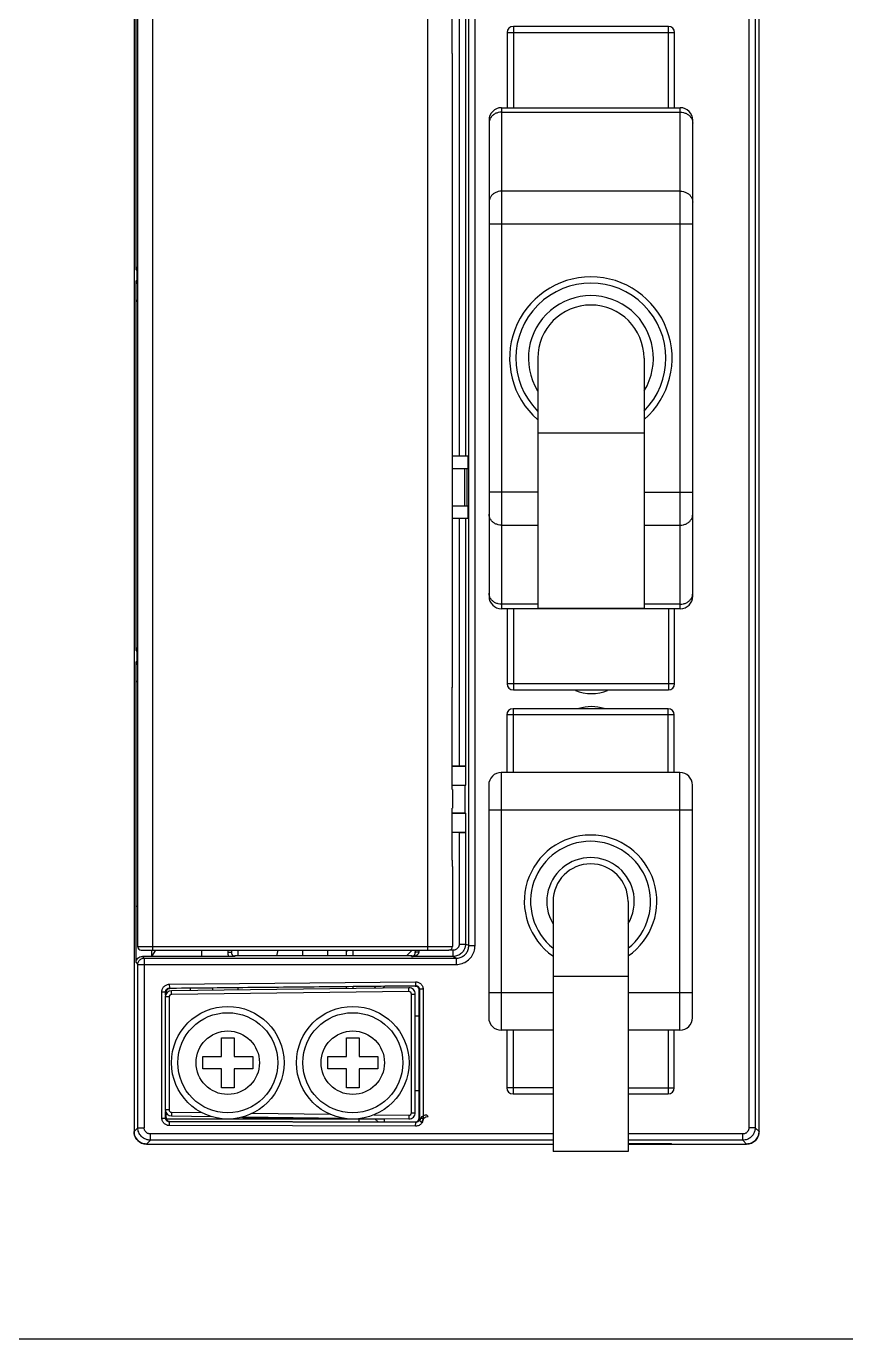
# Model space of a CAD drawing. Header units: millimetres. Extents: x 336 to 12810, y -1577 to 4105.
# Drawn here: x 7653.4 to 7719, y 3819.4 to 3924.3 of the extents above; entities that cross this region are included whole.
import ezdxf

# ---------------------------------------------------------------- set-up
doc = ezdxf.new("R2010")
doc.units = ezdxf.units.MM

msp = doc.modelspace()

# ---------------------------------------------------------------- linework, layer by layer
at = {"color": 7, "linetype": 'Continuous'}
for p, q in [((7662.021, 3994.873), (7662.021, 3835.978)), ((7712.021, 3835.979), (7712.021, 3994.873)), ((7711.216, 3961.738), (7711.216, 3836.284)), ((7711.716, 3961.255), (7711.716, 3836.284)), ((7663.506, 3943.479), (7663.506, 3850.479)), ((7685.506, 3943.479), (7685.506, 3850.479)), ((7662.306, 3943.179), (7662.306, 3850.779)), ((7688.801, 3850.838), (7688.801, 3943.119)), ((7689.301, 3850.838), (7689.301, 3943.119)), ((7662.186, 3904.88), (7662.186, 3938.643)), ((7687.475, 3922.258), (7687.475, 3930.329)), ((7687.48, 3922.27), (7687.48, 3930.329)), ((7688.039, 3928.471), (7688.039, 3889.979)), ((7688.538, 3928.479), (7688.538, 3889.979)), ((7704.771, 3924.329), (7692.371, 3924.329)), ((7692.371, 3924.329), (7692.371, 3917.829)), ((7704.771, 3917.829), (7704.771, 3924.329)), ((7691.871, 3923.829), (7705.271, 3923.829)), ((7691.871, 3923.829), (7691.871, 3917.829)), ((7705.271, 3917.829), (7705.271, 3923.829)), ((7687.475, 3922.258), (7687.48, 3922.271)), ((7687.506, 3871.999), (7687.506, 3921.658)), ((7691.421, 3917.829), (7691.421, 3877.779)), ((7691.421, 3917.829), (7705.721, 3917.829)), ((7691.421, 3917.471), (7705.721, 3917.471)), ((7705.721, 3877.779), (7705.721, 3917.829)), ((7690.421, 3916.829), (7690.421, 3878.779)), ((7706.721, 3878.779), (7706.721, 3916.829)), ((7705.721, 3911.153), (7691.421, 3911.153)), ((7706.721, 3908.51), (7690.421, 3908.51)), ((7662.186, 3904.88), (7662.249, 3904.817)), ((7662.249, 3904.817), (7662.249, 3904.04)), ((7662.249, 3904.04), (7662.187, 3903.979)), ((7662.187, 3902.344), (7662.187, 3903.979)), ((7662.306, 3902.464), (7662.186, 3902.343)), ((7662.186, 3874.43), (7662.186, 3902.343)), ((7694.321, 3897.804), (7694.321, 3877.804)), ((7702.821, 3897.804), (7702.821, 3877.804)), ((7702.821, 3891.804), (7694.321, 3891.804)), ((7688.731, 3889.979), (7687.506, 3889.979)), ((7688.731, 3889.979), (7688.731, 3888.979)), ((7687.506, 3888.979), (7688.731, 3888.979)), ((7688.461, 3888.979), (7688.461, 3885.979)), ((7688.661, 3885.979), (7688.661, 3888.979)), ((7694.321, 3887.097), (7690.421, 3887.097)), ((7702.821, 3887.097), (7706.721, 3887.097)), ((7688.731, 3885.979), (7687.506, 3885.979)), ((7688.731, 3885.979), (7688.731, 3884.979)), ((7688.731, 3884.979), (7687.506, 3884.979)), ((7688.039, 3884.979), (7688.039, 3865.191)), ((7688.538, 3884.979), (7688.538, 3865.183)), ((7691.421, 3884.454), (7694.321, 3884.454)), ((7702.821, 3884.454), (7705.721, 3884.454)), ((7694.321, 3878.136), (7691.421, 3878.136)), ((7705.721, 3877.779), (7691.421, 3877.779)), ((7691.871, 3877.779), (7691.871, 3871.779)), ((7692.371, 3877.779), (7692.371, 3871.279)), ((7702.821, 3877.804), (7694.321, 3877.804)), ((7705.721, 3878.136), (7702.821, 3878.136)), ((7704.771, 3877.779), (7704.771, 3871.279)), ((7705.271, 3871.779), (7705.271, 3877.779)), ((7662.021, 3876.479), (7662.06, 3876.479)), ((7662.06, 3867.479), (7662.06, 3876.479)), ((7662.186, 3874.43), (7662.249, 3874.367)), ((7662.249, 3874.367), (7662.249, 3873.59)), ((7662.249, 3873.59), (7662.187, 3873.529)), ((7662.187, 3871.894), (7662.187, 3873.529)), ((7662.306, 3872.014), (7662.186, 3871.893)), ((7662.186, 3853.979), (7662.186, 3871.893)), ((7687.475, 3863.329), (7687.475, 3871.399)), ((7687.48, 3871.387), (7687.475, 3871.399)), ((7687.48, 3863.329), (7687.48, 3871.387)), ((7705.271, 3871.779), (7691.871, 3871.779)), ((7692.371, 3871.279), (7704.771, 3871.279)), ((7704.746, 3869.779), (7692.346, 3869.779)), ((7692.346, 3869.779), (7692.346, 3864.679)), ((7704.746, 3864.679), (7704.746, 3869.779)), ((7705.246, 3869.279), (7691.846, 3869.279)), ((7691.846, 3869.279), (7691.846, 3864.679)), ((7705.246, 3864.679), (7705.246, 3869.279)), ((7662.021, 3867.479), (7662.06, 3867.479)), ((7688.039, 3865.191), (7687.48, 3865.191)), ((7688.577, 3865.163), (7687.48, 3865.163)), ((7688.538, 3865.183), (7688.577, 3865.163)), ((7688.577, 3863.669), (7688.577, 3865.163)), ((7705.696, 3864.679), (7691.396, 3864.679)), ((7691.396, 3864.679), (7691.396, 3844.079)), ((7705.696, 3844.079), (7705.696, 3864.679)), ((7687.48, 3863.669), (7688.577, 3863.669)), ((7688.521, 3863.641), (7687.48, 3863.641)), ((7688.521, 3863.641), (7688.577, 3863.669)), ((7688.521, 3861.441), (7688.521, 3863.641)), ((7690.396, 3863.679), (7690.396, 3845.079)), ((7706.696, 3845.079), (7706.696, 3863.679)), ((7687.475, 3863.329), (7687.506, 3863.329)), ((7687.506, 3863.329), (7687.506, 3861.829)), ((7687.475, 3861.829), (7687.506, 3861.829)), ((7687.475, 3857.758), (7687.475, 3861.829)), ((7687.48, 3857.77), (7687.48, 3861.829)), ((7688.521, 3861.441), (7687.48, 3861.441)), ((7688.577, 3861.413), (7687.48, 3861.413)), ((7688.521, 3861.441), (7688.577, 3861.413)), ((7688.577, 3859.919), (7688.577, 3861.413)), ((7706.696, 3861.679), (7690.396, 3861.679)), ((7687.48, 3859.919), (7688.577, 3859.919)), ((7688.039, 3859.891), (7687.48, 3859.891)), ((7688.039, 3859.891), (7688.039, 3850.97)), ((7688.538, 3859.899), (7688.577, 3859.919)), ((7688.538, 3859.899), (7688.538, 3850.97)), ((7687.475, 3857.758), (7687.48, 3857.771)), ((7687.506, 3857.158), (7687.506, 3850.779)), ((7695.546, 3854.379), (7695.546, 3834.379)), ((7701.546, 3854.379), (7701.546, 3834.379)), ((7662.306, 3853.979), (7662.186, 3853.979)), ((7662.187, 3849.479), (7662.187, 3853.979)), ((7688.039, 3850.97), (7688.538, 3850.97)), ((7688.801, 3850.838), (7688.538, 3850.97)), ((7662.306, 3850.779), (7687.506, 3850.779)), ((7662.606, 3850.479), (7687.206, 3850.479)), ((7669.6, 3849.979), (7662.687, 3849.979)), ((7662.687, 3849.979), (7662.827, 3849.839)), ((7662.827, 3849.839), (7662.827, 3836.284)), ((7662.827, 3849.839), (7687.801, 3849.839)), ((7663.734, 3850.479), (7663.421, 3849.979)), ((7663.421, 3850.479), (7663.421, 3849.979)), ((7667.421, 3850.479), (7667.421, 3849.979)), ((7669.516, 3850.479), (7669.516, 3850.284)), ((7669.816, 3850.284), (7669.516, 3850.284)), ((7669.816, 3850.479), (7669.816, 3850.284)), ((7670.116, 3849.984), (7670.083, 3850.017)), ((7684.26, 3850.017), (7670.083, 3850.017)), ((7670.321, 3850.479), (7670.321, 3850.017)), ((7673.434, 3850.017), (7673.541, 3850.479)), ((7675.521, 3850.017), (7675.521, 3850.479)), ((7677.521, 3850.017), (7677.521, 3850.479)), ((7679.021, 3850.017), (7679.021, 3850.479)), ((7679.521, 3850.479), (7679.521, 3850.017)), ((7683.81, 3850.017), (7684.271, 3850.479)), ((7684.213, 3849.97), (7684.26, 3850.017)), ((7687.539, 3849.97), (7684.213, 3849.97)), ((7687.539, 3850.47), (7687.206, 3850.47)), ((7687.539, 3850.47), (7687.539, 3849.97)), ((7687.801, 3849.839), (7687.539, 3849.97)), ((7687.801, 3849.839), (7687.801, 3849.339)), ((7688.801, 3850.838), (7689.301, 3850.838)), ((7662.187, 3849.479), (7662.327, 3849.339)), ((7662.327, 3836.284), (7662.327, 3849.339)), ((7662.327, 3849.339), (7687.801, 3849.339)), ((7664.844, 3847.753), (7684.549, 3847.947)), ((7664.844, 3847.753), (7664.847, 3847.453)), ((7684.549, 3847.947), (7684.552, 3847.647)), ((7701.546, 3848.379), (7695.546, 3848.379)), ((7664.25, 3837.056), (7664.25, 3847.153)), ((7664.25, 3847.153), (7664.55, 3847.153)), ((7664.521, 3846.735), (7664.521, 3837.722)), ((7664.821, 3846.735), (7664.521, 3846.735)), ((7664.55, 3846.878), (7664.55, 3847.153)), ((7664.583, 3846.961), (7664.583, 3847.12)), ((7664.608, 3846.999), (7664.609, 3847.122)), ((7664.821, 3846.735), (7664.821, 3837.722)), ((7664.847, 3847.453), (7684.552, 3847.647)), ((7684.015, 3847.472), (7665.015, 3847.235)), ((7665.019, 3846.935), (7665.015, 3847.235)), ((7684.019, 3847.172), (7665.019, 3846.935)), ((7666.521, 3847.436), (7666.521, 3847.254)), ((7668.321, 3847.276), (7668.321, 3847.453)), ((7670.321, 3847.473), (7670.321, 3847.301)), ((7679.021, 3847.41), (7679.021, 3847.558)), ((7679.521, 3847.562), (7679.521, 3847.416)), ((7681.23, 3847.437), (7681.373, 3847.58)), ((7681.946, 3847.446), (7682.087, 3847.587)), ((7684.019, 3847.172), (7684.015, 3847.472)), ((7684.221, 3837.485), (7684.221, 3846.972)), ((7684.221, 3846.972), (7684.521, 3846.972)), ((7684.521, 3837.485), (7684.521, 3846.972)), ((7684.821, 3847.314), (7684.855, 3847.347)), ((7684.821, 3837.029), (7684.821, 3847.303)), ((7684.855, 3847.347), (7684.855, 3837.008)), ((7685.155, 3847.347), (7684.855, 3847.347)), ((7685.155, 3847.347), (7685.155, 3837.008)), ((7695.546, 3847.079), (7690.396, 3847.079)), ((7706.696, 3847.079), (7701.546, 3847.079)), ((7684.521, 3845.229), (7684.821, 3845.229)), ((7695.546, 3844.079), (7691.396, 3844.079)), ((7691.846, 3844.079), (7691.846, 3839.479)), ((7692.346, 3844.079), (7692.346, 3838.979)), ((7705.696, 3844.079), (7701.546, 3844.079)), ((7704.746, 3844.079), (7704.746, 3838.979)), ((7705.246, 3839.479), (7705.246, 3844.079)), ((7669.021, 3841.979), (7669.021, 3843.479)), ((7669.021, 3843.479), (7670.021, 3843.479)), ((7670.021, 3843.479), (7670.021, 3841.979)), ((7679.021, 3841.979), (7679.021, 3843.479)), ((7679.021, 3843.479), (7680.021, 3843.479)), ((7680.021, 3843.479), (7680.021, 3841.979)), ((7667.521, 3840.979), (7667.521, 3841.979)), ((7667.521, 3841.979), (7669.021, 3841.979)), ((7670.021, 3841.979), (7671.521, 3841.979)), ((7671.521, 3841.979), (7671.521, 3840.979)), ((7677.521, 3840.979), (7677.521, 3841.979)), ((7677.521, 3841.979), (7679.021, 3841.979)), ((7680.021, 3841.979), (7681.521, 3841.979)), ((7681.521, 3841.979), (7681.521, 3840.979)), ((7669.021, 3840.979), (7667.521, 3840.979)), ((7669.021, 3839.479), (7669.021, 3840.979)), ((7670.021, 3840.979), (7670.021, 3839.479)), ((7671.521, 3840.979), (7670.021, 3840.979)), ((7679.021, 3840.979), (7677.521, 3840.979)), ((7679.021, 3839.479), (7679.021, 3840.979)), ((7680.021, 3840.979), (7680.021, 3839.479)), ((7681.521, 3840.979), (7680.021, 3840.979)), ((7670.021, 3839.479), (7669.021, 3839.479)), ((7680.021, 3839.479), (7679.021, 3839.479)), ((7695.546, 3839.479), (7691.846, 3839.479)), ((7701.546, 3839.479), (7705.246, 3839.479)), ((7684.821, 3839.229), (7684.521, 3839.229)), ((7692.346, 3838.979), (7695.546, 3838.979)), ((7701.546, 3838.979), (7704.746, 3838.979)), ((7664.821, 3837.722), (7664.521, 3837.722)), ((7664.55, 3837.056), (7664.55, 3837.579)), ((7664.583, 3837.089), (7664.583, 3837.496)), ((7664.584, 3837.089), (7664.585, 3837.493)), ((7665.019, 3837.522), (7665.015, 3837.222)), ((7665.019, 3837.522), (7667.457, 3837.492)), ((7671.481, 3837.442), (7677.724, 3837.364)), ((7681.228, 3837.32), (7684.019, 3837.285)), ((7684.019, 3837.285), (7684.015, 3836.985)), ((7684.221, 3837.485), (7684.521, 3837.485)), ((7685.559, 3837.179), (7685.426, 3837.311)), ((7662.327, 3836.284), (7662.021, 3835.978)), ((7662.327, 3836.284), (7662.827, 3836.284)), ((7664.25, 3837.056), (7664.55, 3837.056)), ((7682.021, 3836.979), (7664.613, 3836.979)), ((7664.848, 3836.456), (7664.849, 3836.756)), ((7684.553, 3836.408), (7664.848, 3836.456)), ((7664.882, 3836.789), (7664.849, 3836.756)), ((7684.554, 3836.708), (7664.849, 3836.756)), ((7684.521, 3836.735), (7664.882, 3836.789)), ((7665.015, 3837.222), (7668.226, 3837.182)), ((7670.716, 3837.151), (7678.794, 3837.05)), ((7670.821, 3837.15), (7670.821, 3837.079)), ((7670.821, 3837.079), (7676.021, 3837.079)), ((7671.643, 3836.979), (7671.753, 3837.079)), ((7674.99, 3837.098), (7674.99, 3836.979)), ((7675.021, 3837.097), (7675.021, 3836.979)), ((7678.434, 3837.055), (7678.462, 3837.024)), ((7680.021, 3836.747), (7680.021, 3836.979)), ((7680.138, 3837.033), (7684.015, 3836.985)), ((7681.557, 3836.743), (7681.321, 3836.979)), ((7681.729, 3836.979), (7681.729, 3837.013)), ((7682.021, 3837.01), (7682.021, 3836.742)), ((7684.554, 3836.708), (7684.521, 3836.741)), ((7684.553, 3836.408), (7684.554, 3836.708)), ((7684.855, 3837.008), (7684.821, 3837.041)), ((7685.155, 3837.008), (7684.855, 3837.008)), ((7684.917, 3836.82), (7685.059, 3836.679)), ((7711.716, 3836.284), (7711.216, 3836.284)), ((7711.716, 3836.284), (7712.021, 3835.978)), ((7663.327, 3835.284), (7663.021, 3834.979)), ((7695.546, 3835.784), (7663.327, 3835.784)), ((7663.327, 3835.284), (7663.327, 3835.784)), ((7695.546, 3835.284), (7663.327, 3835.284)), ((7710.716, 3835.784), (7701.546, 3835.784)), ((7710.716, 3835.284), (7701.546, 3835.284)), ((7710.716, 3835.284), (7710.716, 3835.784)), ((7710.716, 3835.284), (7711.022, 3834.979)), ((7663.021, 3834.979), (7695.546, 3834.979)), ((7701.546, 3834.379), (7695.546, 3834.379)), ((7701.546, 3835.017), (7705.021, 3835.017)), ((7701.546, 3834.979), (7711.021, 3834.979)), ((7705.021, 3834.979), (7705.021, 3835.017))]:
    msp.add_line(p, q, dxfattribs=at)
msp.add_line((7368.84, 3819.412), (7788.849, 3819.412))
for centre, radius in [((7669.521, 3841.479), 4.5), ((7679.521, 3841.479), 4.5), ((7669.521, 3841.479), 4), ((7679.521, 3841.479), 4), ((7669.521, 3841.479), 2.537), ((7679.521, 3841.479), 2.537)]:
    msp.add_circle(centre, radius, dxfattribs=at)
for centre, radius, start, end in [((7692.371, 3923.829), 0.5, 90, 180), ((7704.771, 3923.829), 0.5, 0, 90), ((7691.421, 3916.829), 1, 90, 180), ((7705.721, 3916.829), 1, 0, 90), ((7698.571, 3897.804), 6.5, 311.03496, 228.96504), ((7698.571, 3897.804), 6, 315.2713, 224.72879), ((7698.571, 3897.804), 5, 328.70037, 211.29963), ((7698.571, 3897.804), 4.25, 0, 180), ((7691.421, 3878.779), 1, 180, 270), ((7705.721, 3878.779), 1, 270, 0), ((7692.371, 3871.779), 0.5, 180, 270), ((7698.621, 3874.304), 3.317, 247.10304, 292.90247), ((7704.771, 3871.779), 0.5, 270, 0), ((7692.346, 3869.279), 0.5, 90, 180), ((7698.621, 3866.629), 3.317, 72.26015, 107.76051), ((7704.746, 3869.279), 0.5, 0, 90), ((7691.396, 3863.679), 1, 90, 180), ((7705.696, 3863.679), 1, 0, 90), ((7698.546, 3854.379), 5.3, 304.6163, 235.37235), ((7698.546, 3854.379), 4.8, 308.77013, 231.25459), ((7698.546, 3854.379), 3.5, 329.56273, 210.43727), ((7698.546, 3854.379), 3, 0, 180), ((7662.606, 3850.779), 0.3, 180, 270), ((7687.206, 3850.779), 0.3, 270, 0), ((7665.021, 3846.735), 0.5, 90.71616, 180), ((7665.021, 3846.735), 0.2, 90.71616, 180), ((7684.021, 3846.972), 0.5, 0, 90.71616), ((7684.021, 3846.972), 0.2, 0, 90.71616), ((7691.396, 3845.079), 1, 180, 270), ((7705.696, 3845.079), 1, 270, 0), ((7692.346, 3839.479), 0.5, 180, 270), ((7704.746, 3839.479), 0.5, 270, 0), ((7665.021, 3837.722), 0.5, 180, 269.28384), ((7665.021, 3837.722), 0.2, 180, 269.28384), ((7684.021, 3837.485), 0.5, 269.28384, 0), ((7684.021, 3837.485), 0.2, 269.28384, 0), ((7670.821, 3837.579), 0.5, 246.36286, 270), ((7663.021, 3835.979), 1, 180, 270), ((7711.021, 3835.979), 1, 270, 0)]:
    msp.add_arc(centre, radius, start, end, dxfattribs=at)
for points, start_tangent, end_tangent in [([(7687.506, 3921.658), (7687.498, 3921.97), (7687.475, 3922.258)], (-0.0000029, 1), (-0.1048733, 0.9944856)), ([(7687.481, 3922.258), (7687.48, 3922.272)], (-0.0854524, 0.9963423), (-0.0874217, 0.9961714)), ([(7687.506, 3921.657), (7687.505, 3921.819), (7687.491, 3922.12), (7687.481, 3922.258)], (0.0000387, 1), (-0.0854524, 0.9963423)), ([(7691.421, 3917.471), (7691.163, 3917.441), (7690.921, 3917.353), (7690.714, 3917.213), (7690.555, 3917.031), (7690.456, 3916.818)], (-1, 0), (-0.2906709, -0.9568231)), ([(7705.721, 3917.471), (7705.98, 3917.441), (7706.221, 3917.353), (7706.429, 3917.213), (7706.588, 3917.031), (7706.687, 3916.818)], (1, 0), (0.2906708, -0.9568231)), ([(7690.456, 3916.818), (7690.421, 3916.59)], (-0.2906709, -0.9568231), (0, -1)), ([(7706.687, 3916.818), (7706.721, 3916.59)], (0.2906708, -0.9568231), (0, -1)), ([(7691.421, 3911.153), (7691.163, 3911.123), (7690.921, 3911.035), (7690.714, 3910.895), (7690.555, 3910.712), (7690.456, 3910.5), (7690.421, 3910.272)], (-1, 0), (0, -1)), ([(7705.721, 3911.153), (7705.98, 3911.123), (7706.221, 3911.035), (7706.429, 3910.895), (7706.588, 3910.712), (7706.687, 3910.5), (7706.721, 3910.272)], (1, 0), (0, -1)), ([(7662.186, 3904.88), (7662.226, 3905.03), (7662.302, 3905.117)], (0, 1), (0.7901736, 0.612883)), ([(7662.302, 3904.988), (7662.289, 3904.967), (7662.249, 3904.817)], (-0.5690217, -0.8223225), (-0.0003046, -1)), ([(7662.249, 3904.817), (7662.294, 3904.816), (7662.306, 3904.817)], (0.9282475, -0.3719631), (0.9996401, 0.0268277)), ([(7662.301, 3903.743), (7662.227, 3903.829), (7662.187, 3903.979)], (-0.7849729, 0.6195301), (0, 1)), ([(7662.307, 3904.04), (7662.273, 3904.041), (7662.249, 3904.04)], (-0.9991369, -0.0415377), (-0.9292574, -0.369433)), ([(7662.302, 3903.869), (7662.289, 3903.89), (7662.249, 3904.04)], (-0.5690216, 0.8223226), (-0.0003046, 1)), ([(7691.421, 3884.454), (7691.163, 3884.485), (7690.921, 3884.573), (7690.714, 3884.712), (7690.555, 3884.895), (7690.456, 3885.107), (7690.421, 3885.335)], (-1, 0), (0, 1)), ([(7705.721, 3884.454), (7705.98, 3884.485), (7706.221, 3884.573), (7706.429, 3884.712), (7706.588, 3884.895), (7706.687, 3885.107), (7706.721, 3885.335)], (1, 0), (0, 1)), ([(7691.421, 3878.136), (7691.163, 3878.166), (7690.921, 3878.254), (7690.714, 3878.394), (7690.555, 3878.577), (7690.456, 3878.789), (7690.421, 3879.017)], (-1, 0), (0, 1)), ([(7705.721, 3878.136), (7705.98, 3878.166), (7706.221, 3878.254), (7706.429, 3878.394), (7706.588, 3878.577), (7706.687, 3878.789)], (1, 0), (0.2906709, 0.9568231)), ([(7706.687, 3878.789), (7706.721, 3879.017)], (0.2906709, 0.9568231), (0, 1)), ([(7662.186, 3874.43), (7662.226, 3874.58), (7662.302, 3874.667)], (0, 1), (0.7901736, 0.612883)), ([(7662.302, 3874.538), (7662.289, 3874.517), (7662.249, 3874.367)], (-0.5690217, -0.8223225), (-0.0003046, -1)), ([(7662.249, 3874.367), (7662.294, 3874.366), (7662.306, 3874.367)], (0.9282475, -0.3719631), (0.9996401, 0.0268277)), ([(7662.301, 3873.293), (7662.227, 3873.379), (7662.187, 3873.529)], (-0.7849729, 0.6195301), (0, 1)), ([(7662.307, 3873.59), (7662.273, 3873.591), (7662.249, 3873.59)], (-0.9991369, -0.0415377), (-0.9292574, -0.369433)), ([(7662.302, 3873.419), (7662.289, 3873.44), (7662.249, 3873.59)], (-0.5690216, 0.8223226), (-0.0003046, 1)), ([(7687.475, 3871.399), (7687.498, 3871.691), (7687.506, 3871.999)], (0.1048684, 0.9944861), (0.0001261, 1)), ([(7687.481, 3871.399), (7687.491, 3871.525), (7687.504, 3871.826), (7687.506, 3871.999)], (0.085413, 0.9963456), (0.000108, 1)), ([(7687.48, 3871.385), (7687.481, 3871.399)], (0.0873967, 0.9961736), (0.085413, 0.9963456)), ([(7688.538, 3865.183), (7688.495, 3865.186), (7688.386, 3865.189), (7688.226, 3865.19), (7688.039, 3865.191)], (-0.8944817, 0.4471046), (-1, 0)), ([(7688.039, 3859.891), (7688.226, 3859.892), (7688.386, 3859.894), (7688.495, 3859.896), (7688.538, 3859.899)], (1, 0), (0.8944817, 0.4471046)), ([(7687.506, 3857.158), (7687.498, 3857.47), (7687.475, 3857.758)], (-0.0000029, 1), (-0.1048733, 0.9944856)), ([(7687.481, 3857.758), (7687.48, 3857.772)], (-0.0854524, 0.9963423), (-0.0874217, 0.9961714)), ([(7687.506, 3857.157), (7687.505, 3857.319), (7687.491, 3857.62), (7687.481, 3857.758)], (0.0000387, 1), (-0.0854524, 0.9963423)), ([(7688.039, 3850.97), (7688.034, 3850.905), (7688.022, 3850.843), (7688.002, 3850.781), (7687.971, 3850.719), (7687.93, 3850.659), (7687.876, 3850.601), (7687.807, 3850.548), (7687.726, 3850.506), (7687.634, 3850.479), (7687.539, 3850.47)], (-0.0000186, -1), (-1, 0.0000703)), ([(7688.538, 3850.97), (7688.53, 3850.84), (7688.506, 3850.716), (7688.464, 3850.592), (7688.404, 3850.469), (7688.321, 3850.347), (7688.212, 3850.231), (7688.076, 3850.127), (7687.912, 3850.043), (7687.73, 3849.989), (7687.539, 3849.97)], (-0.0003135, -1), (-1, -0.0002872)), ([(7662.187, 3849.479), (7662.225, 3849.67), (7662.334, 3849.832), (7662.496, 3849.941), (7662.687, 3849.979)], (0, 1), (1, 0)), ([(7662.327, 3849.339), (7662.337, 3849.437), (7662.37, 3849.541), (7662.432, 3849.645), (7662.528, 3849.74), (7662.661, 3849.81), (7662.827, 3849.839)], (0.0003046, 1), (1, 0.0003046)), ([(7669.516, 3850.284), (7669.52, 3850.215), (7669.534, 3850.141), (7669.559, 3850.061)], (0.0000101, -1), (0.371418, -0.9284658)), ([(7669.559, 3850.061), (7669.6, 3849.979)], (0.371418, -0.9284658), (0.5089078, -0.8608211)), ([(7669.782, 3849.979), (7669.6, 3849.979)], (-0.9999728, -0.0073716), (-1, 0.0000003)), ([(7670.116, 3849.984), (7669.954, 3849.981), (7669.782, 3849.979)], (-0.9998474, -0.017468), (-0.9999728, -0.0073716)), ([(7669.816, 3850.284), (7669.818, 3850.248), (7669.826, 3850.208), (7669.841, 3850.166)], (0.0003111, -1), (0.3949433, -0.9187055)), ([(7669.841, 3850.166), (7669.864, 3850.122), (7669.897, 3850.079), (7669.904, 3850.072)], (0.3949433, -0.9187055), (0.706504, -0.707709)), ([(7669.871, 3850.105), (7669.933, 3850.057)], (0.7071068, -0.7071068), (0.867064, -0.4981968)), ([(7669.904, 3850.072), (7669.941, 3850.04), (7669.994, 3850.01), (7670.054, 3849.99), (7670.116, 3849.984)], (0.706504, -0.707709), (1, -0.0002622)), ([(7669.933, 3850.057), (7670.083, 3850.017)], (0.867064, -0.4981968), (1, 0)), ([(7679.021, 3850.229), (7679.062, 3850.426)], (0, 1), (0.3935544, 0.9193013)), ([(7684.213, 3849.97), (7684.317, 3849.977), (7684.409, 3849.992), (7684.49, 3850.014), (7684.56, 3850.041), (7684.621, 3850.071), (7684.674, 3850.104), (7684.718, 3850.139), (7684.753, 3850.175)], (0.9999233, 0.0123824), (0.6543562, 0.7561865)), ([(7684.26, 3850.017), (7684.41, 3850.057), (7684.431, 3850.07)], (1, 0), (0.8219276, 0.569592)), ([(7684.434, 3850.067), (7684.448, 3850.082), (7684.47, 3850.11), (7684.489, 3850.14)], (0.7066914, 0.7075219), (0.4797745, 0.8773918)), ([(7684.489, 3850.14), (7684.503, 3850.17), (7684.515, 3850.203), (7684.523, 3850.241)], (0.4797745, 0.8773918), (0.152666, 0.9882778)), ([(7684.523, 3850.241), (7684.526, 3850.284)], (0.152666, 0.9882778), (0.0086662, 0.9999624)), ([(7684.526, 3850.284), (7684.565, 3850.319), (7684.675, 3850.345)], (-0.0726916, 0.9973545), (0.9937509, 0.1116207)), ([(7684.526, 3850.284), (7684.527, 3850.38)], (0.004175, 0.9999913), (0.0019762, 0.999998)), ([(7684.527, 3850.38), (7684.527, 3850.47)], (0.0019762, 0.999998), (-0.0000047, 1)), ([(7684.675, 3850.345), (7684.826, 3850.353)], (0.9937509, 0.1116207), (0.9999922, -0.0039524)), ([(7684.753, 3850.175), (7684.782, 3850.213)], (0.6543562, 0.7561865), (0.5463375, 0.8375651)), ([(7684.782, 3850.213), (7684.804, 3850.254), (7684.82, 3850.3), (7684.826, 3850.353)], (0.5463375, 0.8375651), (0.0067909, 0.9999769)), ([(7684.826, 3850.353), (7684.827, 3850.414), (7684.827, 3850.47)], (0.0066835, 0.9999777), (0.0000004, 1)), ([(7687.801, 3849.839), (7688.111, 3849.888), (7688.39, 3850.03), (7688.611, 3850.251), (7688.752, 3850.529), (7688.801, 3850.838)], (0.9999999, -0.0003345), (-0.0002775, 1)), ([(7687.801, 3849.339), (7688.265, 3849.412), (7688.683, 3849.626), (7689.015, 3849.957), (7689.228, 3850.374), (7689.301, 3850.838)], (1, -0.0001157), (0.0000935, 1)), ([(7664.25, 3847.153), (7664.257, 3847.243), (7664.28, 3847.34), (7664.324, 3847.441), (7664.391, 3847.539), (7664.481, 3847.626), (7664.589, 3847.693), (7664.712, 3847.737), (7664.844, 3847.753)], (-0.0000028, 1), (0.9999509, 0.0099084)), ([(7684.549, 3847.947), (7684.639, 3847.941), (7684.737, 3847.919), (7684.838, 3847.876), (7684.938, 3847.809), (7685.026, 3847.718), (7685.095, 3847.608), (7685.139, 3847.482), (7685.155, 3847.347)], (0.9999513, 0.009868), (0.000075, -1)), ([(7664.55, 3847.153), (7664.553, 3847.198), (7664.565, 3847.247), (7664.587, 3847.297), (7664.62, 3847.346), (7664.665, 3847.389), (7664.72, 3847.423), (7664.781, 3847.445), (7664.847, 3847.453)], (-0.0003036, 1), (0.999954, 0.0095902)), ([(7664.583, 3847.12), (7664.623, 3847.269), (7664.731, 3847.379), (7664.89, 3847.42)], (0, 1), (0.9999514, 0.009863)), ([(7664.609, 3847.122), (7664.648, 3847.27), (7664.754, 3847.378)], (0.0024659, 0.999997), (0.8525367, 0.5226673)), ([(7664.754, 3847.378), (7664.859, 3847.417)], (0.8525367, 0.5226673), (0.9886039, 0.1505399)), ([(7664.859, 3847.417), (7664.89, 3847.42)], (0.9886039, 0.1505399), (0.9999565, 0.0093299)), ([(7665.013, 3847.421), (7664.88, 3847.42)], (-0.9999523, -0.0097638), (-0.9999523, -0.0097642)), ([(7684.014, 3847.606), (7678.072, 3847.548), (7671.528, 3847.485), (7665.013, 3847.421)], (-0.9999534, -0.0096531), (-0.9999523, -0.0097638)), ([(7684.516, 3847.611), (7684.014, 3847.606)], (-0.9999535, -0.009648), (-0.9999534, -0.0096531)), ([(7684.516, 3847.611), (7684.673, 3847.569), (7684.786, 3847.451), (7684.821, 3847.314)], (0.9999535, 0.009648), (0.0134265, -0.9999099)), ([(7684.552, 3847.647), (7684.597, 3847.644), (7684.646, 3847.633), (7684.697, 3847.612), (7684.746, 3847.578), (7684.79, 3847.533), (7684.825, 3847.478), (7684.847, 3847.415), (7684.855, 3847.347)], (0.9999482, 0.010174), (-0.0002594, -1)), ([(7684.917, 3836.82), (7684.942, 3836.973), (7685.013, 3837.11), (7685.123, 3837.218), (7685.263, 3837.288), (7685.426, 3837.311)], (0, 1), (0.9998529, -0.0171505)), ([(7663.327, 3835.284), (7663.202, 3835.292), (7663.08, 3835.315), (7662.956, 3835.356), (7662.831, 3835.416), (7662.706, 3835.5), (7662.587, 3835.612), (7662.481, 3835.752), (7662.397, 3835.917), (7662.345, 3836.098), (7662.327, 3836.284)], (-1, 0.0001505), (-0.0001497, 1)), ([(7663.327, 3835.784), (7663.265, 3835.788), (7663.203, 3835.8), (7663.141, 3835.82), (7663.079, 3835.85), (7663.017, 3835.892), (7662.957, 3835.948), (7662.904, 3836.018), (7662.862, 3836.1), (7662.836, 3836.191), (7662.827, 3836.284)], (-1, -0.0000037), (0.0000084, 1)), ([(7664.848, 3836.456), (7664.758, 3836.463), (7664.661, 3836.487), (7664.56, 3836.531), (7664.462, 3836.598), (7664.375, 3836.689), (7664.308, 3836.799), (7664.265, 3836.923), (7664.25, 3837.056)], (-0.999997, 0.0024622), (-0.0000565, 1)), ([(7664.804, 3836.76), (7664.755, 3836.771), (7664.705, 3836.794), (7664.656, 3836.827), (7664.613, 3836.873), (7664.579, 3836.928), (7664.557, 3836.99), (7664.55, 3837.056)], (-0.9882978, 0.1525369), (0.0002678, 1)), ([(7664.584, 3837.087), (7664.623, 3836.94), (7664.733, 3836.83), (7664.882, 3836.789)], (0, -1), (0.999997, -0.0024659)), ([(7664.849, 3836.756), (7664.804, 3836.76)], (-0.9999977, 0.0021595), (-0.9882978, 0.1525369)), ([(7684.521, 3836.741), (7684.671, 3836.781), (7684.781, 3836.891), (7684.821, 3837.041)], (0.9999969, -0.0024807), (-0.0000149, 1)), ([(7685.155, 3837.008), (7685.148, 3836.922), (7685.128, 3836.831), (7685.09, 3836.736), (7685.028, 3836.639), (7684.941, 3836.548), (7684.828, 3836.474), (7684.696, 3836.425), (7684.553, 3836.408)], (0.0000117, -1), (-0.9999971, 0.0024111)), ([(7684.855, 3837.008), (7684.852, 3836.965), (7684.842, 3836.919), (7684.822, 3836.872), (7684.792, 3836.823), (7684.748, 3836.778), (7684.692, 3836.741), (7684.626, 3836.716), (7684.554, 3836.708)], (0.0003126, -1), (-0.9999963, 0.002736)), ([(7685.059, 3836.679), (7685.097, 3836.87), (7685.205, 3837.032), (7685.367, 3837.141), (7685.559, 3837.179)], (0, 1), (1, 0)), ([(7711.716, 3836.284), (7711.708, 3836.159), (7711.685, 3836.037), (7711.644, 3835.913), (7711.584, 3835.788), (7711.5, 3835.663), (7711.388, 3835.544), (7711.248, 3835.438), (7711.083, 3835.354), (7710.902, 3835.302), (7710.716, 3835.284)], (-0.0001505, -1), (-1, -0.0001497)), ([(7711.216, 3836.284), (7711.212, 3836.222), (7711.2, 3836.16), (7711.18, 3836.098), (7711.15, 3836.036), (7711.108, 3835.974), (7711.052, 3835.914), (7710.982, 3835.861), (7710.9, 3835.819), (7710.809, 3835.793), (7710.716, 3835.784)], (0.0000037, -1), (-1, 0.0000084)), ([(7663.021, 3834.979), (7662.639, 3835.055), (7662.314, 3835.271), (7662.098, 3835.596), (7662.021, 3835.978)], (-1, 0), (0, 1)), ([(7712.021, 3835.978), (7711.945, 3835.596), (7711.729, 3835.271), (7711.404, 3835.055), (7711.022, 3834.979)], (0, -1), (-1, 0))]:
    msp.add_spline(points, degree=3, dxfattribs=dict(at, start_tangent=start_tangent, end_tangent=end_tangent))

doc.saveas('drawing.dxf')
